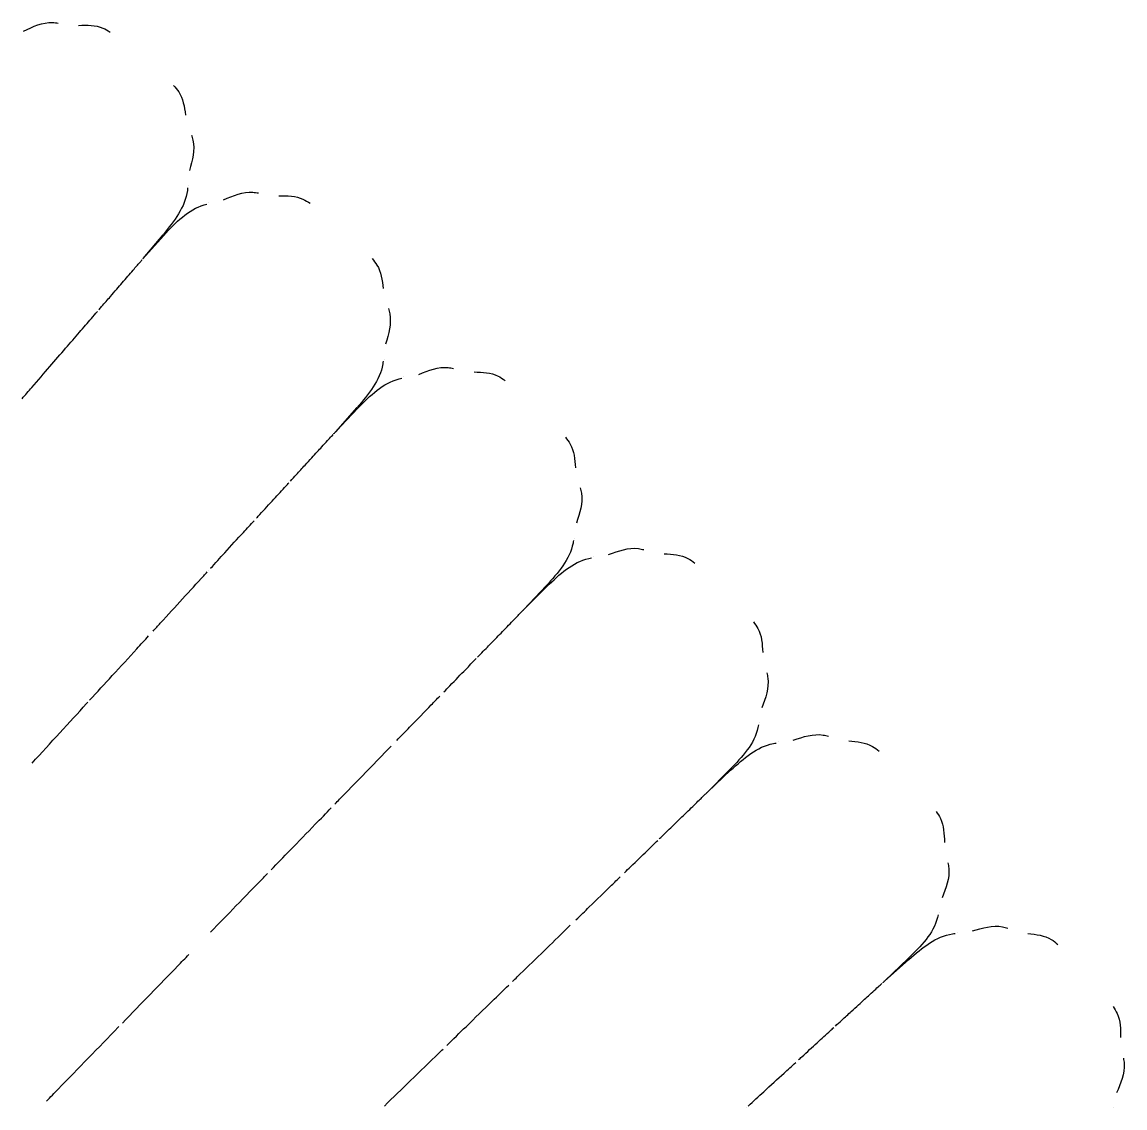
# Model space of a CAD drawing. Extents: x -360 to 379, y -342 to 365.
# Drawn here: x 49.74 to 57.41, y -95.17 to -87.62 of the extents above; entities that cross this region are included whole.
import ezdxf

# ---------------------------------------------------------------- set-up
doc = ezdxf.new("R2010")
doc.units = 0
doc.layers.get('0').update_dxf_attribs({"linetype": 'CONTINUOUS'})

msp = doc.modelspace()

# ---------------------------------------------------------------- linework, layer by layer
at = {"color": 7, "linetype": 'CONTINUOUS'}
for p, q in [((50.9031, -88.7536), (50.9031, -88.7536)), ((51.0414, -88.8731), (51.0415, -88.8731)), ((50.7292, -89.0997), (50.5839, -89.2629)), ((50.585, -89.2613), (50.7243, -89.0954)), ((50.6228, -89.2163), (50.6228, -89.2163)), ((50.6242, -89.2176), (50.6242, -89.2176)), ((52.2626, -89.9599), (52.2626, -89.9599)), ((52.3974, -90.0834), (52.3974, -90.0834)), ((52.0787, -90.3007), (51.9224, -90.4663)), ((51.9243, -90.4643), (52.0738, -90.2963)), ((51.9689, -90.4142), (51.9689, -90.4142)), ((51.9703, -90.4156), (51.9703, -90.4156)), ((53.5864, -91.2051), (53.5864, -91.2051)), ((53.7175, -91.3325), (53.7175, -91.3325)), ((51.0409, -91.4284), (51.0409, -91.4283)), ((53.2302, -91.7032), (53.3879, -91.5359)), ((53.3926, -91.5405), (53.2371, -91.696)), ((53.2796, -91.6508), (53.2796, -91.6508)), ((53.281, -91.6521), (53.281, -91.6521)), ((54.8734, -92.4884), (54.8734, -92.4884)), ((55.0008, -92.6196), (55.0008, -92.6196)), ((54.5028, -92.9759), (54.6654, -92.8133)), ((54.67, -92.818), (54.51, -92.9689)), ((54.5538, -92.9249), (54.5538, -92.9249)), ((54.5551, -92.9263), (54.5551, -92.9263)), ((56.1226, -93.8086), (56.1226, -93.8086)), ((56.2461, -93.9434), (56.2461, -93.9434)), ((55.9096, -94.1321), (55.7395, -94.2835)), ((55.7416, -94.2816), (55.9052, -94.1273)), ((55.7904, -94.2356), (55.7904, -94.2356)), ((55.7917, -94.2371), (55.7917, -94.2371)), ((54.7776, -95.165), (54.7776, -95.165)), ((57.3328, -95.1645), (57.3328, -95.1645))]:
    msp.add_line(p, q, dxfattribs=at)
for points, knots in [([(49.7538, -87.6793), (49.8203, -87.6481), (49.8988, -87.6112), (49.9815, -87.6227), (49.9941, -87.6244)], [0, 0, 0, 0, 0.8476827, 1, 1, 1, 1]), ([(50.1373, -87.6401), (50.1958, -87.6384), (50.2741, -87.6361), (50.3391, -87.6759), (50.3555, -87.686)], [0, 0, 0, 0, 0.747575, 1, 1, 1, 1]), ([(50.7974, -88.0568), (50.8101, -88.0712), (50.8606, -88.1283), (50.872, -88.2057), (50.8804, -88.2637)], [0, 0, 0, 0, 0.252425, 1, 1, 1, 1]), ([(50.9208, -88.402), (50.9247, -88.4141), (50.9504, -88.4936), (50.9277, -88.5773), (50.9084, -88.6482)], [0, 0, 0, 0, 0.152317, 1, 1, 1, 1]), ([(50.8952, -88.7686), (50.8946, -88.7749), (50.8824, -88.8979), (50.8012, -88.9993), (50.7243, -89.0954)], [0, 0, 0, 0, 0.05147, 1, 1, 1, 1]), ([(51.145, -88.8526), (51.2124, -88.8233), (51.2919, -88.7887), (51.3742, -88.8026), (51.3868, -88.8047)], [0, 0, 0, 0, 0.847683, 1, 1, 1, 1]), ([(51.5295, -88.8246), (51.588, -88.8246), (51.6663, -88.8246), (51.7302, -88.8663), (51.7463, -88.8768)], [0, 0, 0, 0, 0.747575, 1, 1, 1, 1]), ([(50.7292, -89.0997), (50.8131, -89.0096), (50.9016, -88.9146), (51.0216, -88.8847), (51.0278, -88.8831)], [0, 0, 0, 0, 0.9485297, 1, 1, 1, 1]), ([(50.2776, -89.6173), (50.2841, -89.6097), (50.3128, -89.5765), (50.3542, -89.5286), (50.4013, -89.4741), (50.4419, -89.4271), (50.4801, -89.3829), (50.5141, -89.3436), (50.5406, -89.313), (50.5578, -89.293), (50.5684, -89.2807), (50.5741, -89.2741), (50.5774, -89.2703), (50.5784, -89.2692), (50.5787, -89.2688)], [0, 0, 0, 0, 0.045719, 0.199549, 0.320595, 0.430364, 0.558849, 0.687441, 0.794131, 0.87905, 0.926026, 0.964236, 0.988035, 1, 1, 1, 1]), ([(52.1772, -89.2602), (52.1895, -89.275), (52.2383, -89.3336), (52.2474, -89.4113), (52.2542, -89.4695)], [0, 0, 0, 0, 0.2524251, 1, 1, 1, 1]), ([(49.7437, -90.235), (49.7666, -90.2085), (49.8343, -90.1302), (49.9355, -90.0131), (50.0459, -89.8853), (50.1416, -89.7746), (50.2147, -89.6901), (50.2536, -89.645), (50.2673, -89.6292)], [0, 0, 0, 0, 0.111078, 0.32874, 0.533315, 0.724888, 0.903544, 1, 1, 1, 1]), ([(52.2905, -89.6089), (52.294, -89.6212), (52.3174, -89.7013), (52.2922, -89.7843), (52.2709, -89.8547)], [0, 0, 0, 0, 0.152317, 1, 1, 1, 1]), ([(52.2543, -89.9746), (52.2534, -89.9809), (52.2376, -90.1035), (52.1536, -90.2025), (52.0738, -90.2963)], [0, 0, 0, 0, 0.05147, 1, 1, 1, 1]), ([(52.5014, -90.0659), (52.5697, -90.0385), (52.6502, -90.0063), (52.732, -90.0225), (52.7445, -90.025)], [0, 0, 0, 0, 0.847683, 1, 1, 1, 1]), ([(52.0787, -90.3007), (52.1652, -90.2131), (52.2564, -90.1208), (52.3772, -90.0943), (52.3834, -90.0929)], [0, 0, 0, 0, 0.94853, 1, 1, 1, 1]), ([(52.8866, -90.049), (52.9451, -90.0507), (53.0234, -90.053), (53.086, -90.0965), (53.1018, -90.1075)], [0, 0, 0, 0, 0.747575, 1, 1, 1, 1]), ([(51.6102, -90.8071), (51.6237, -90.7923), (51.6596, -90.7532), (51.7084, -90.6999), (51.7567, -90.6473), (51.7952, -90.6052), (51.8325, -90.5645), (51.8658, -90.5282), (51.8918, -90.4998), (51.9032, -90.4874), (51.907, -90.4832)], [0, 0, 0, 0, 0.10296, 0.272356, 0.412434, 0.538631, 0.651013, 0.808349, 0.934546, 1, 1, 1, 1]), ([(51.9117, -90.4781), (51.912, -90.4778), (51.9146, -90.4749), (51.918, -90.4712), (51.9221, -90.4667), (51.9234, -90.4653), (51.9239, -90.4648)], [0, 0, 0, 0, 0.043211, 0.446292, 0.771315, 1, 1, 1, 1]), ([(53.5213, -90.5033), (53.5332, -90.5185), (53.5803, -90.5784), (53.5871, -90.6564), (53.5922, -90.7147)], [0, 0, 0, 0, 0.252425, 1, 1, 1, 1]), ([(51.3747, -91.0641), (51.3818, -91.0564), (51.4243, -91.01), (51.4922, -90.9359), (51.5598, -90.8621), (51.5925, -90.8264), (51.5995, -90.8188)], [0, 0, 0, 0, 0.0843488, 0.504188, 0.8941591, 1, 1, 1, 1]), ([(53.6245, -90.8552), (53.6277, -90.8675), (53.6487, -90.9483), (53.6211, -91.0305), (53.5978, -91.1002)], [0, 0, 0, 0, 0.1523173, 1, 1, 1, 1]), ([(51.0542, -91.4139), (51.0876, -91.3774), (51.1675, -91.2902), (51.2684, -91.1801), (51.3328, -91.1098), (51.3574, -91.0829)], [0, 0, 0, 0, 0.307531, 0.735433, 1, 1, 1, 1]), ([(53.5776, -91.2196), (53.5766, -91.2259), (53.5573, -91.348), (53.4704, -91.4445), (53.3879, -91.5359)], [0, 0, 0, 0, 0.05147, 1, 1, 1, 1]), ([(53.8221, -91.3181), (53.8911, -91.2927), (53.9724, -91.2628), (54.0538, -91.2815), (54.0662, -91.2843)], [0, 0, 0, 0, 0.847683, 1, 1, 1, 1]), ([(54.2076, -91.3124), (54.266, -91.3158), (54.3442, -91.3204), (54.4055, -91.3657), (54.4209, -91.3771)], [0, 0, 0, 0, 0.747575, 1, 1, 1, 1]), ([(53.3926, -91.5405), (53.4817, -91.4555), (53.5755, -91.3658), (53.6971, -91.3429), (53.7033, -91.3417)], [0, 0, 0, 0, 0.94853, 1, 1, 1, 1]), ([(50.6544, -91.8502), (50.6713, -91.8317), (50.7426, -91.754), (50.8601, -91.6257), (50.9691, -91.5068), (51.0233, -91.4476), (51.0316, -91.4385)], [0, 0, 0, 0, 0.1253142, 0.5278819, 0.9277147, 1, 1, 1, 1]), ([(52.9105, -92.0322), (52.9138, -92.0288), (52.9453, -91.9964), (52.9894, -91.9509), (53.0432, -91.8955), (53.0865, -91.851), (53.1273, -91.809), (53.1635, -91.7717), (53.1917, -91.7427), (53.2101, -91.7237), (53.2214, -91.7121), (53.2277, -91.7056), (53.2312, -91.702), (53.2334, -91.6997), (53.2332, -91.7), (53.2331, -91.7001)], [0, 0, 0, 0, 0.020836, 0.197996, 0.316373, 0.424017, 0.550012, 0.676022, 0.780633, 0.863971, 0.909992, 0.947474, 0.970765, 0.989268, 1, 1, 1, 1]), ([(54.8288, -91.785), (54.8402, -91.8005), (54.8856, -91.8618), (54.8901, -91.9399), (54.8935, -91.9984)], [0, 0, 0, 0, 0.252425, 1, 1, 1, 1]), ([(50.2132, -92.3316), (50.266, -92.2741), (50.3781, -92.1517), (50.5149, -92.0025), (50.5967, -91.9132), (50.624, -91.8834)], [0, 0, 0, 0, 0.371539, 0.790189, 1, 1, 1, 1]), ([(52.6761, -92.2735), (52.6903, -92.2589), (52.7447, -92.2029), (52.8201, -92.1253), (52.8771, -92.0666), (52.901, -92.0419)], [0, 0, 0, 0, 0.17008, 0.650944, 1, 1, 1, 1]), ([(54.9216, -92.1397), (54.9245, -92.1521), (54.9431, -92.2335), (54.9132, -92.3149), (54.8879, -92.3839)], [0, 0, 0, 0, 0.152317, 1, 1, 1, 1]), ([(52.3486, -92.6107), (52.3788, -92.5796), (52.4636, -92.4923), (52.563, -92.3899), (52.6283, -92.3227), (52.6477, -92.3027)], [0, 0, 0, 0, 0.280061, 0.786578, 1, 1, 1, 1]), ([(49.8131, -92.7683), (49.8781, -92.6973), (50.0078, -92.5558), (50.1356, -92.4163), (50.1988, -92.3474), (50.2021, -92.3438)], [0, 0, 0, 0, 0.488207, 0.973096, 1, 1, 1, 1]), ([(54.8642, -92.5026), (54.8631, -92.5089), (54.8401, -92.6304), (54.7505, -92.7243), (54.6654, -92.8133)], [0, 0, 0, 0, 0.05147, 1, 1, 1, 1]), ([(54.67, -92.818), (54.7615, -92.7356), (54.8579, -92.6487), (54.98, -92.6293), (54.9863, -92.6283)], [0, 0, 0, 0, 0.94853, 1, 1, 1, 1]), ([(55.1057, -92.6081), (55.1754, -92.5848), (55.2576, -92.5573), (55.3384, -92.5783), (55.3507, -92.5815)], [0, 0, 0, 0, 0.847683, 1, 1, 1, 1]), ([(55.4912, -92.6137), (55.5495, -92.6188), (55.6275, -92.6256), (55.6875, -92.6727), (55.7026, -92.6846)], [0, 0, 0, 0, 0.7475749, 1, 1, 1, 1]), ([(51.9193, -93.0526), (51.9301, -93.0415), (51.997, -92.9727), (52.1123, -92.854), (52.2325, -92.7302), (52.2951, -92.6658), (52.3103, -92.6501)], [0, 0, 0, 0, 0.076378, 0.475665, 0.872548, 1, 1, 1, 1]), ([(54.1737, -93.2954), (54.1772, -93.2921), (54.2096, -93.2607), (54.255, -93.2165), (54.3104, -93.1627), (54.355, -93.1194), (54.3969, -93.0787), (54.4342, -93.0424), (54.4633, -93.0142), (54.4822, -92.9958), (54.4939, -92.9845), (54.5002, -92.9784), (54.5039, -92.9748), (54.505, -92.9737), (54.5054, -92.9733)], [0, 0, 0, 0, 0.02118, 0.201263, 0.321593, 0.431012, 0.559087, 0.687175, 0.793512, 0.878225, 0.925005, 0.963106, 0.986781, 1, 1, 1, 1]), ([(51.4754, -93.5096), (51.5191, -93.4646), (51.6241, -93.3566), (51.7639, -93.2127), (51.8571, -93.1167), (51.894, -93.0787)], [0, 0, 0, 0, 0.300964, 0.723065, 1, 1, 1, 1]), ([(56.0984, -93.1042), (56.1094, -93.12), (56.1529, -93.1825), (56.1552, -93.2608), (56.1569, -93.3193)], [0, 0, 0, 0, 0.252425, 1, 1, 1, 1]), ([(53.9324, -93.5298), (53.9471, -93.5156), (54.003, -93.4612), (54.0807, -93.3858), (54.1393, -93.3289), (54.164, -93.3049)], [0, 0, 0, 0, 0.170081, 0.650945, 1, 1, 1, 1]), ([(56.1809, -93.4614), (56.1834, -93.4739), (56.1997, -93.5558), (56.1674, -93.6363), (56.1401, -93.7045)], [0, 0, 0, 0, 0.152317, 1, 1, 1, 1]), ([(51.0542, -93.9433), (51.1136, -93.8822), (51.2394, -93.7526), (51.3699, -93.6183), (51.441, -93.5451), (51.4505, -93.5353)], [0, 0, 0, 0, 0.436393, 0.924517, 1, 1, 1, 1]), ([(53.5952, -93.8574), (53.6263, -93.8272), (53.7137, -93.7423), (53.816, -93.6429), (53.8833, -93.5776), (53.9032, -93.5582)], [0, 0, 0, 0, 0.2800619, 0.7865783, 1, 1, 1, 1]), ([(56.113, -93.8226), (56.1116, -93.8288), (56.0852, -93.9496), (55.9928, -94.0407), (55.9052, -94.1273)], [0, 0, 0, 0, 0.051116, 1, 1, 1, 1]), ([(53.1533, -94.2866), (53.1644, -94.2758), (53.2333, -94.2089), (53.352, -94.0937), (53.4758, -93.9734), (53.5402, -93.9108), (53.5558, -93.8956)], [0, 0, 0, 0, 0.076378, 0.475666, 0.872549, 1, 1, 1, 1]), ([(56.3513, -93.935), (56.4216, -93.9137), (56.5046, -93.8886), (56.5848, -93.9119), (56.597, -93.9155)], [0, 0, 0, 0, 0.847683, 1, 1, 1, 1]), ([(55.9096, -94.1321), (56.0035, -94.0524), (56.1024, -93.9683), (56.225, -93.9525), (56.2313, -93.9517)], [0, 0, 0, 0, 0.94853, 1, 1, 1, 1]), ([(56.7365, -93.9518), (56.7946, -93.9586), (56.8724, -93.9676), (56.9309, -94.0165), (56.9457, -94.0288)], [0, 0, 0, 0, 0.747575, 1, 1, 1, 1]), ([(50.441, -94.5746), (50.5714, -94.4404), (50.7289, -94.2782), (50.8779, -94.1248), (50.9035, -94.0984)], [0, 0, 0, 0, 0.8280491, 1, 1, 1, 1]), ([(52.6963, -94.7305), (52.7413, -94.6868), (52.8494, -94.5818), (52.9933, -94.4421), (53.0892, -94.3488), (53.1273, -94.3119)], [0, 0, 0, 0, 0.300964, 0.723065, 1, 1, 1, 1]), ([(55.3988, -94.5958), (55.4136, -94.5822), (55.4527, -94.5463), (55.506, -94.4975), (55.5586, -94.4493), (55.6007, -94.4107), (55.6414, -94.3734), (55.6777, -94.3402), (55.7062, -94.3141), (55.7185, -94.3028), (55.7228, -94.2989)], [0, 0, 0, 0, 0.10296, 0.272356, 0.412434, 0.538631, 0.651013, 0.808349, 0.934547, 1, 1, 1, 1]), ([(55.7279, -94.2942), (55.7281, -94.294), (55.731, -94.2913), (55.735, -94.2877), (55.7388, -94.2842), (55.7417, -94.2815), (55.7412, -94.282), (55.7412, -94.282)], [0, 0, 0, 0, 0.040868, 0.422089, 0.729486, 0.963635, 1, 1, 1, 1]), ([(57.3292, -94.4597), (57.3397, -94.4758), (57.3814, -94.5396), (57.3814, -94.6179), (57.3814, -94.6764)], [0, 0, 0, 0, 0.252425, 1, 1, 1, 1]), ([(49.9144, -95.1168), (49.9412, -95.0891), (50.1084, -94.917), (50.2776, -94.7428), (50.4151, -94.6013), (50.4165, -94.5998)], [0, 0, 0, 0, 0.1594087, 0.9912823, 1, 1, 1, 1]), ([(55.1418, -94.8312), (55.1496, -94.8241), (55.1959, -94.7816), (55.27, -94.7138), (55.3438, -94.6462), (55.3795, -94.6134), (55.3871, -94.6064)], [0, 0, 0, 0, 0.084349, 0.504188, 0.894159, 1, 1, 1, 1]), ([(52.2626, -95.1518), (52.3238, -95.0924), (52.4534, -94.9665), (52.5877, -94.836), (52.6609, -94.765), (52.6707, -94.7554)], [0, 0, 0, 0, 0.4363932, 0.9245169, 1, 1, 1, 1]), ([(54.7921, -95.1517), (54.8285, -95.1183), (54.9157, -95.0384), (55.0258, -94.9375), (55.0961, -94.8731), (55.123, -94.8485)], [0, 0, 0, 0, 0.307531, 0.735433, 1, 1, 1, 1]), ([(57.4012, -94.8192), (57.4033, -94.8317), (57.4172, -94.9141), (57.3826, -94.9936), (57.3533, -95.061)], [0, 0, 0, 0, 0.152317, 1, 1, 1, 1])]:
    msp.add_open_spline(points, degree=3, knots=knots, dxfattribs=at)

doc.saveas('drawing.dxf')
